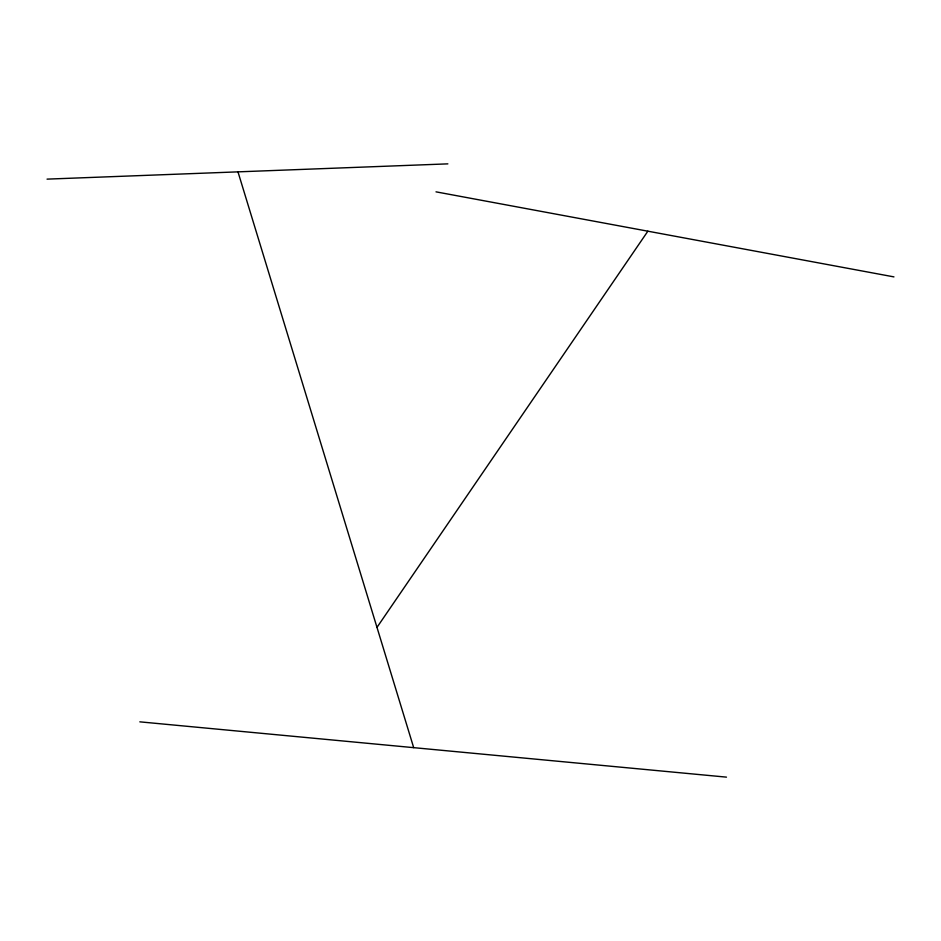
<?xml version="1.0" encoding="UTF-8"?>
<svg xmlns="http://www.w3.org/2000/svg" width="941" height="941" viewBox="0 0 941 941"><rect width="100%" height="100%" fill="white"/><g stroke="black" fill="none" stroke-linecap="round" stroke-linejoin="round"><path stroke-width="1.41" d="M376.988 627.376L647.867 231.192M47.05 179.131L447.869 163.863M139.833 721.841L726.476 777.137M436.001 191.846L893.95 276.889M237.979 171.862L413.687 747.648"/></g></svg>
